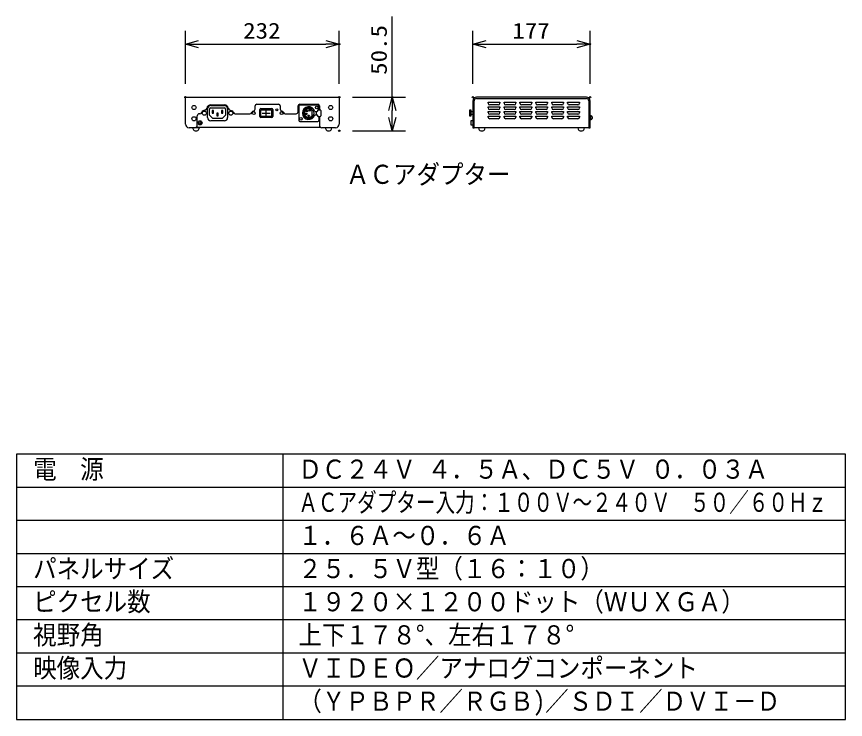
# Model space of a CAD drawing. Units: millimetres, scale not verified. Extents: x -62 to 63, y -116 to 117.
# Drawn here: x -62.5 to 62.5, y -116.5 to -10.5 of the extents above; entities that cross this region are included whole.
import ezdxf
from ezdxf.enums import TextEntityAlignment as Align

# ---------------------------------------------------------------- set-up
doc = ezdxf.new("R2010")
doc.units = ezdxf.units.MM
doc.header["$LTSCALE"] = 0.392256
doc.header["$PDMODE"] = 32
doc.header["$PDSIZE"] = 0.196
doc.linetypes.add('DASHED2', pattern=[3, 2, -1])
doc.linetypes.add('LONG_CHAIN', pattern=[21, 18, -1, 1, -1])
for name, color, linetype in [('0-0_MOJI1', 2, 'Continuous'), ('0-2_GAIKEI', 1, 'Continuous'), ('0-3_WAKU', 3, 'Continuous')]:
    doc.layers.add(name, color=color, linetype=linetype)
doc.styles.add('ＭＳ ゴシック', font='')
doc.styles.get('ＭＳ ゴシック').set_extended_font_data('MS Gothic')

# ---------------------------------------------------------------- blocks, each defined once
blk = doc.blocks.new('_OPEN30')
at = {"layer": '0-3_WAKU', "color": 7}
blk.add_line((0, 0), (-1, 0), dxfattribs=at)
blk.add_lwpolyline([(-1, 0.2679), (0, 0), (-1, -0.2679)], dxfattribs=at)

msp = doc.modelspace()

# ---------------------------------------------------------------- linework, layer by layer
at = {"layer": '0-2_GAIKEI', "color": 3}
for p, q in [((-5.8339, -22.6404), (-5.8339, -10.4737)), ((-37.0404, -20.6404), (-37.0404, -12.6404)), ((-13.8404, -20.6404), (-13.8404, -12.6404)), ((6.3045, -20.6404), (6.3045, -12.6404)), ((24.0045, -20.6404), (24.0045, -12.6404)), ((-35.0404, -14.6404), (-15.8404, -14.6404)), ((8.3045, -14.6404), (22.0045, -14.6404)), ((-11.8339, -22.6404), (-3.8339, -22.6404)), ((-5.8339, -25.6904), (-5.8339, -24.6404)), ((-11.8339, -27.6904), (-3.8339, -27.6904))]:
    msp.add_line(p, q, dxfattribs=at)
at = {"layer": '0-2_GAIKEI', "color": 7}
for p, q in [((-37.0404, -22.6404), (-13.8404, -22.6404)), ((-37.0404, -26.6904), (-37.0404, -22.6404)), ((-13.8404, -22.6404), (-13.8404, -26.6904)), ((6.3045, -23.1904), (6.3045, -27.2404)), ((23.4545, -22.6404), (6.8545, -22.6404)), ((24.0045, -27.2404), (24.0045, -23.1904)), ((-35.6404, -27.2404), (-36.4904, -27.2404)), ((-35.9504, -27.2404), (-35.8815, -27.4806)), ((-34.8804, -27.2404), (-35.6404, -27.2404)), ((-16.6341, -27.1904), (-35.4509, -27.1904)), ((-34.9993, -27.4806), (-34.9304, -27.2404)), ((-34.8804, -27.2404), (-34.8804, -27.1904)), ((-14.3904, -27.2404), (-16.4404, -27.2404)), ((-15.9507, -27.2404), (-15.8818, -27.4806)), ((-14.9996, -27.4806), (-14.9307, -27.2404)), ((6.3045, -27.2404), (6.5045, -27.2404)), ((6.5095, -27.1904), (23.8045, -27.1904)), ((7.1495, -27.2404), (7.2184, -27.4806)), ((8.1006, -27.4806), (8.1695, -27.2404)), ((22.1395, -27.2404), (22.2083, -27.4806)), ((23.0906, -27.4806), (23.1595, -27.2404)), ((23.8045, -27.2404), (24.0045, -27.2404))]:
    msp.add_line(p, q, dxfattribs=at)
at = {"layer": '0-2_GAIKEI'}
for p, q in [((-26.2904, -23.6904), (-22.9904, -23.6904)), ((-19.7904, -23.6904), (-17.0904, -23.6904)), ((6.5045, -27.2404), (6.5045, -23.1904)), ((6.8545, -22.8404), (23.4545, -22.8404)), ((8.6145, -23.5453), (8.6145, -23.3904)), ((8.6145, -23.3904), (10.4044, -23.3904)), ((10.4044, -23.3904), (10.4044, -23.5453)), ((11.0145, -23.5453), (11.0145, -23.3904)), ((13.4145, -23.5453), (13.4145, -23.3904)), ((13.4145, -23.3904), (15.2044, -23.3904)), ((15.2044, -23.3904), (15.2044, -23.5453)), ((15.8045, -23.5453), (15.8045, -23.3904)), ((18.2045, -23.5453), (18.2045, -23.3904)), ((18.2045, -23.3904), (19.9944, -23.3904)), ((19.9944, -23.3904), (19.9944, -23.5453)), ((20.6045, -23.5453), (20.6045, -23.3904)), ((23.8045, -23.1904), (23.8045, -27.2404)), ((-33.9855, -24.5203), (-34.3455, -24.6717)), ((-33.7154, -25.6804), (-33.7154, -24.4004)), ((-33.3904, -25.3404), (-33.3904, -24.4404)), ((-33.2154, -23.9004), (-31.1654, -23.9004)), ((-33.2096, -23.8004), (-31.1712, -23.8004)), ((-33.1904, -24.2404), (-31.1904, -24.2404)), ((-31.3904, -24.6404), (-31.5904, -24.6404)), ((-31.5904, -24.6404), (-31.5904, -25.0404)), ((-31.3904, -25.0404), (-31.3904, -24.6404)), ((-30.9904, -24.4404), (-30.9904, -25.3404)), ((-30.6654, -24.4004), (-30.6654, -25.6804)), ((-30.3954, -24.5203), (-30.0354, -24.6717)), ((-26.5404, -24.4488), (-26.5404, -23.9404)), ((-25.8154, -25.5654), (-25.8154, -24.5154)), ((-25.6654, -24.3654), (-24.0154, -24.3654)), ((-25.6404, -25.5404), (-25.6404, -24.5404)), ((-25.6204, -24.5204), (-24.0604, -24.5204)), ((-24.0404, -24.5404), (-24.0404, -25.5404)), ((-23.8654, -24.5154), (-23.8654, -25.5654)), ((-22.7404, -23.9404), (-22.7404, -24.4488)), ((-20.0404, -24.8404), (-20.0404, -23.9404)), ((-19.9404, -23.9404), (-19.9404, -26.1404)), ((-19.7904, -23.7904), (-17.0904, -23.7904)), ((-17.9904, -24.5714), (-17.9904, -25.5095)), ((-17.5135, -24.7904), (-17.1904, -24.7904)), ((-17.3397, -24.7904), (-17.3397, -25.2904)), ((-17.1404, -24.6404), (-17.1404, -24.7404)), ((-17.0404, -24.5404), (-16.6904, -24.5404)), ((-16.9404, -23.9404), (-16.9404, -24.5404)), ((-16.8404, -23.9404), (-16.8404, -24.5404)), ((-16.5904, -24.6404), (-16.5904, -25.4404)), ((5.8721, -24.5654), (6.0034, -24.5654)), ((5.9518, -24.5654), (5.9518, -25.5154)), ((6.0034, -24.5654), (6.0034, -25.5154)), ((6.0043, -24.8154), (6.3045, -24.8154)), ((8.6145, -24.2453), (8.6145, -24.0904)), ((8.6145, -24.9454), (8.6145, -24.7904)), ((8.6145, -24.7904), (10.4044, -24.7904)), ((10.1544, -23.7953), (8.8645, -23.7953)), ((10.1544, -24.4953), (8.8645, -24.4953)), ((10.4044, -24.7904), (10.4044, -24.9454)), ((11.0145, -24.2453), (11.0145, -24.0904)), ((11.0145, -24.0904), (12.8044, -24.0904)), ((11.0145, -24.9454), (11.0145, -24.7904)), ((12.5544, -23.7953), (11.2645, -23.7953)), ((12.5544, -24.4953), (11.2645, -24.4953)), ((12.8044, -24.0904), (12.8044, -24.2453)), ((13.4145, -24.2453), (13.4145, -24.0904)), ((13.4145, -24.9454), (13.4145, -24.7904)), ((13.4145, -24.7904), (15.2044, -24.7904)), ((14.9544, -23.7953), (13.6645, -23.7953)), ((14.9544, -24.4953), (13.6645, -24.4953)), ((15.2044, -24.7904), (15.2044, -24.9454)), ((15.8045, -24.2453), (15.8045, -24.0904)), ((15.8045, -24.0904), (17.5944, -24.0904)), ((15.8045, -24.9454), (15.8045, -24.7904)), ((17.3444, -23.7953), (16.0545, -23.7953)), ((17.3444, -24.4953), (16.0545, -24.4953)), ((17.5944, -24.0904), (17.5944, -24.2453)), ((18.2045, -24.2453), (18.2045, -24.0904)), ((18.2045, -24.9454), (18.2045, -24.7904)), ((18.2045, -24.7904), (19.9944, -24.7904)), ((19.7444, -23.7953), (18.4545, -23.7953)), ((19.7444, -24.4953), (18.4545, -24.4953)), ((19.9944, -24.7904), (19.9944, -24.9454)), ((20.6045, -24.2453), (20.6045, -24.0904)), ((20.6045, -24.0904), (22.3944, -24.0904)), ((20.6045, -24.9454), (20.6045, -24.7904)), ((22.1444, -23.7953), (20.8545, -23.7953)), ((22.1444, -24.4953), (20.8545, -24.4953)), ((22.3944, -24.0904), (22.3944, -24.2453)), ((-35.2404, -26.8404), (-35.2404, -25.4404)), ((-34.8612, -25.1404), (-34.9404, -25.1404)), ((-32.8904, -25.8404), (-33.3904, -25.3404)), ((-31.1654, -26.1804), (-33.2154, -26.1804)), ((-31.4904, -25.8404), (-32.8904, -25.8404)), ((-32.2904, -25.0404), (-32.2904, -25.4404)), ((-32.0904, -25.0404), (-32.2904, -25.0404)), ((-32.2904, -25.4404), (-32.0904, -25.4404)), ((-32.0904, -25.4404), (-32.0904, -25.0404)), ((-31.5904, -25.0404), (-31.3904, -25.0404)), ((-30.9904, -25.3404), (-31.4904, -25.8404)), ((-29.5196, -25.1404), (-27.3061, -25.1404)), ((-24.0154, -25.7154), (-25.6654, -25.7154)), ((-24.0604, -25.5604), (-25.6204, -25.5604)), ((-21.9747, -25.1404), (-20.3404, -25.1404)), ((-17.5135, -25.2904), (-17.1904, -25.2904)), ((-17.1404, -25.3404), (-17.1404, -25.4404)), ((-17.0404, -25.5404), (-16.6904, -25.5404)), ((-16.9404, -25.5404), (-16.9404, -26.1404)), ((-16.8404, -25.5404), (-16.8404, -26.8404)), ((6.3045, -25.2654), (6.0043, -25.2654)), ((8.6145, -25.6454), (8.6145, -25.4904)), ((10.1544, -25.1954), (8.8645, -25.1954)), ((10.1544, -25.8954), (8.8645, -25.8954)), ((11.0145, -25.6454), (11.0145, -25.4904)), ((11.0145, -25.4904), (12.8044, -25.4904)), ((12.5544, -25.1954), (11.2645, -25.1954)), ((12.5544, -25.8954), (11.2645, -25.8954)), ((12.8044, -25.4904), (12.8044, -25.6454)), ((13.4145, -25.6454), (13.4145, -25.4904)), ((14.9544, -25.1954), (13.6645, -25.1954)), ((14.9544, -25.8954), (13.6645, -25.8954)), ((15.8045, -25.6454), (15.8045, -25.4904)), ((15.8045, -25.4904), (17.5944, -25.4904)), ((17.3444, -25.1954), (16.0545, -25.1954)), ((17.3444, -25.8954), (16.0545, -25.8954)), ((17.5944, -25.4904), (17.5944, -25.6454)), ((18.2045, -25.6454), (18.2045, -25.4904)), ((19.7444, -25.1954), (18.4545, -25.1954)), ((19.7444, -25.8954), (18.4545, -25.8954)), ((20.6045, -25.6454), (20.6045, -25.4904)), ((20.6045, -25.4904), (22.3944, -25.4904)), ((22.1444, -25.1954), (20.8545, -25.1954)), ((22.1444, -25.8954), (20.8545, -25.8954)), ((22.3944, -25.4904), (22.3944, -25.6454)), ((24.0495, -25.4154), (24.0045, -25.4154)), ((24.0045, -26.0454), (24.0495, -26.0454)), ((24.0495, -26.0454), (24.0495, -25.4154)), ((24.1195, -25.4554), (24.0495, -25.4554)), ((24.0495, -26.0054), (24.1195, -26.0054)), ((24.1195, -26.0054), (24.1195, -25.4554)), ((24.1695, -25.4679), (24.1195, -25.4679)), ((24.1195, -25.9929), (24.1695, -25.9929)), ((24.3195, -25.6179), (24.3195, -25.8429)), ((-19.7904, -26.2904), (-17.0904, -26.2904)), ((6.0045, -26.8194), (6.3045, -26.8194)), ((7.0995, -27.2404), (7.0995, -27.1904)), ((22.0895, -27.2404), (7.0995, -27.2404)), ((23.2095, -27.2404), (22.0895, -27.2404)), ((23.2095, -27.2404), (23.2095, -27.1904))]:
    msp.add_line(p, q, dxfattribs=at)
at = {"layer": '0-2_GAIKEI', "linetype": 'LONG_CHAIN'}
for p, q in [((-24.8404, -25.6404), (-24.8404, -24.4404)), ((-25.4404, -25.0404), (-24.2404, -25.0404))]:
    msp.add_line(p, q, dxfattribs=at)
at = {"layer": '0-2_GAIKEI'}
for points in [[(11.0145, -23.3904), (12.8044, -23.3904), (12.8044, -23.5453)], [(15.8045, -23.3904), (17.5944, -23.3904), (17.5944, -23.5453)], [(20.6045, -23.3904), (22.3944, -23.3904), (22.3944, -23.5453)], [(6.0034, -25.5154), (5.8721, -25.5154), (5.8721, -24.5654)], [(8.6145, -24.0904), (10.4044, -24.0904), (10.4044, -24.2453)], [(11.0145, -24.7904), (12.8044, -24.7904), (12.8044, -24.9454)], [(13.4145, -24.0904), (15.2044, -24.0904), (15.2044, -24.2453)], [(15.8045, -24.7904), (17.5944, -24.7904), (17.5944, -24.9454)], [(18.2045, -24.0904), (19.9944, -24.0904), (19.9944, -24.2453)], [(20.6045, -24.7904), (22.3944, -24.7904), (22.3944, -24.9454)], [(6.3045, -26.2014), (6.0045, -26.2014), (6.0045, -26.8194)], [(8.6145, -25.4904), (10.4044, -25.4904), (10.4044, -25.6454)], [(13.4145, -25.4904), (15.2044, -25.4904), (15.2044, -25.6454)], [(18.2045, -25.4904), (19.9944, -25.4904), (19.9944, -25.6454)]]:
    msp.add_lwpolyline(points, dxfattribs=at)
msp.add_lwpolyline([(-32.9904, -24.6404), (-32.9904, -25.0404), (-32.7904, -25.0404), (-32.7904, -24.6404)], close=True, dxfattribs=at)
for centre, radius in [((-35.7404, -24.1904), 0.3131), ((-34.1904, -25.0404), 0.3131), ((-30.1904, -25.0404), 0.3131), ((-26.7404, -25.0404), 0.2231), ((-23.2404, -24.5404), 0.1501), ((-22.5404, -25.0404), 0.2231), ((-18.6854, -24.7244), 0.12), ((-18.2954, -24.6273), 0.12), ((-17.2404, -24.1904), 0.2), ((-15.1404, -24.1904), 0.3131), ((-35.7404, -25.8904), 0.3131), ((-34.8404, -26.5104), 0.309), ((-19.6404, -25.8904), 0.2), ((-18.7914, -25.1604), 0.12), ((-18.4404, -25.4464), 0.12), ((-15.1404, -25.8904), 0.3131), ((-34.8404, -26.5104), 0.15)]:
    msp.add_circle(centre, radius, dxfattribs=at)
at = {"layer": '0-2_GAIKEI', "linetype": 'DASHED2'}
for centre in [(-18.6854, -24.7244), (-18.2954, -24.6273), (-18.7914, -25.1604), (-18.4404, -25.4464)]:
    msp.add_circle(centre, 0.045, dxfattribs=at)
at = {"layer": '0-2_GAIKEI'}
for centre, radius, start, end in [((-26.2904, -23.9404), 0.25, 90, 180), ((-22.9904, -23.9404), 0.25, 0, 90), ((-19.7904, -23.9404), 0.25, 90, 180), ((-17.0904, -23.9404), 0.25, 0, 90), ((6.8545, -23.1904), 0.35, 90, 180), ((8.8645, -23.5453), 0.25, 180, 270), ((10.1544, -23.5453), 0.25, 270, 0), ((11.2645, -23.5453), 0.25, 180, 270), ((12.5544, -23.5453), 0.25, 270, 0), ((13.6645, -23.5453), 0.25, 180, 270), ((14.9544, -23.5453), 0.25, 270, 0), ((16.0545, -23.5453), 0.25, 180, 270), ((17.3444, -23.5453), 0.25, 270, 0), ((18.4545, -23.5453), 0.25, 180, 270), ((19.7444, -23.5453), 0.25, 270, 0), ((20.8545, -23.5453), 0.25, 180, 270), ((22.1444, -23.5453), 0.25, 270, 0), ((23.4545, -23.1904), 0.35, 0, 90), ((-34.8612, -24.8404), 0.3, 270, 343.39932), ((-34.1904, -25.0404), 0.4, 112.80136, 163.39932), ((-34.1017, -24.2438), 0.3, 292.80136, 349.97729), ((-33.2154, -24.4004), 0.6, 90, 169.97729), ((-33.2154, -24.4004), 0.5, 90, 180), ((-33.1904, -24.4404), 0.2, 90, 180), ((-31.1904, -24.4404), 0.2, 0, 90), ((-31.1654, -24.4004), 0.6, 10.02271, 90), ((-31.1654, -24.4004), 0.5, 0, 90), ((-30.2791, -24.2438), 0.3, 190.02271, 247.19864), ((-30.1904, -25.0404), 0.4, 16.60068, 67.19864), ((-29.5196, -24.8404), 0.3, 196.60068, 270), ((-27.3061, -24.8404), 0.3, 270, 340.5299), ((-26.7404, -25.0404), 0.3, 99.59274, 160.5299), ((-26.8404, -24.4488), 0.3, 279.59274, 0), ((-25.6654, -24.5154), 0.15, 90, 180), ((-24.0154, -24.5154), 0.15, 0, 90), ((-22.4404, -24.4488), 0.3, 180, 260.40558), ((-22.5404, -25.0404), 0.3, 19.4701, 80.40558), ((-21.9747, -24.8404), 0.3, 199.4701, 270), ((-20.3404, -24.8404), 0.3, 270, 0), ((-19.7904, -23.9404), 0.15, 90, 180), ((-18.4404, -25.0404), 0.96, 15.09479, 344.90521), ((-18.4404, -25.0404), 0.8, 52.16664, 18.20996), ((-18.4404, -25.0404), 0.65, 46.18694, 313.81306), ((-17.8747, -24.4747), 0.1, 311.41668, 138.58332), ((-18.4404, -25.0404), 0.8, 18.20996, 37.83336), ((-17.1904, -24.7404), 0.05, 270, 0), ((-17.0404, -24.6404), 0.1, 90, 180), ((-17.0904, -23.9404), 0.15, 0, 90), ((-16.6904, -24.6404), 0.1, 0, 90), ((8.8645, -24.2453), 0.25, 180, 270), ((8.8645, -24.9454), 0.25, 180, 270), ((10.1544, -24.2453), 0.25, 270, 0), ((10.1544, -24.9454), 0.25, 270, 0), ((11.2645, -24.2453), 0.25, 180, 270), ((11.2645, -24.9454), 0.25, 180, 270), ((12.5544, -24.2453), 0.25, 270, 0), ((12.5544, -24.9454), 0.25, 270, 0), ((13.6645, -24.2453), 0.25, 180, 270), ((13.6645, -24.9454), 0.25, 180, 270), ((14.9544, -24.2453), 0.25, 270, 0), ((14.9544, -24.9454), 0.25, 270, 0), ((16.0545, -24.2453), 0.25, 180, 270), ((16.0545, -24.9454), 0.25, 180, 270), ((17.3444, -24.2453), 0.25, 270, 0), ((17.3444, -24.9454), 0.25, 270, 0), ((18.4545, -24.2453), 0.25, 180, 270), ((18.4545, -24.9454), 0.25, 180, 270), ((19.7444, -24.2453), 0.25, 270, 0), ((19.7444, -24.9454), 0.25, 270, 0), ((20.8545, -24.2453), 0.25, 180, 270), ((20.8545, -24.9454), 0.25, 180, 270), ((22.1444, -24.2453), 0.25, 270, 0), ((22.1444, -24.9454), 0.25, 270, 0), ((-34.9404, -25.4404), 0.3, 90, 180), ((-33.2154, -25.6804), 0.5, 180, 270), ((-31.1654, -25.6804), 0.5, 270, 0), ((-25.6654, -25.5654), 0.15, 180, 270), ((-24.0154, -25.5654), 0.15, 270, 0), ((-19.7904, -26.1404), 0.15, 180, 270), ((-17.1904, -25.3404), 0.05, 0, 90), ((-17.0404, -25.4404), 0.1, 180, 270), ((-17.0904, -26.1404), 0.15, 270, 0), ((-16.6904, -25.4404), 0.1, 270, 0), ((8.8645, -25.6454), 0.25, 180, 270), ((10.1544, -25.6454), 0.25, 270, 0), ((11.2645, -25.6454), 0.25, 180, 270), ((12.5544, -25.6454), 0.25, 270, 0), ((13.6645, -25.6454), 0.25, 180, 270), ((14.9544, -25.6454), 0.25, 270, 0), ((16.0545, -25.6454), 0.25, 180, 270), ((17.3444, -25.6454), 0.25, 270, 0), ((18.4545, -25.6454), 0.25, 180, 270), ((19.7444, -25.6454), 0.25, 270, 0), ((20.8545, -25.6454), 0.25, 180, 270), ((22.1444, -25.6454), 0.25, 270, 0), ((24.1695, -25.6179), 0.15, 0, 90), ((24.1695, -25.8429), 0.15, 270, 0), ((-35.6404, -26.8404), 0.4, 270, 0), ((-16.4404, -26.8404), 0.4, 180, 270)]:
    msp.add_arc(centre, radius, start, end, dxfattribs=at)
at = {"layer": '0-2_GAIKEI', "color": 7}
for centre, radius, start, end in [((6.8545, -23.1904), 0.55, 90, 180), ((23.4545, -23.1904), 0.55, 0, 90), ((-36.4904, -26.6904), 0.55, 180, 270), ((-35.6412, -27.4117), 0.25, 195.99857, 248.16016), ((-35.2396, -27.4117), 0.25, 291.83983, 344.00143), ((-15.6415, -27.4117), 0.25, 195.99857, 248.16016), ((-15.2399, -27.4117), 0.25, 291.83983, 344.00143), ((-14.3904, -26.6904), 0.55, 270, 0), ((7.4587, -27.4117), 0.25, 195.99857, 248.16016), ((7.8603, -27.4117), 0.25, 291.83983, 344.00143), ((22.4487, -27.4117), 0.25, 195.99857, 248.16016), ((22.8503, -27.4117), 0.25, 291.83983, 344.00143), ((-35.4404, -26.9106), 0.7898, 248.16016, 291.83983), ((-15.4407, -26.9106), 0.7898, 248.16016, 291.83983), ((7.6595, -26.9106), 0.7898, 248.16016, 291.83983), ((22.6495, -26.9106), 0.7898, 248.16016, 291.83983)]:
    msp.add_arc(centre, radius, start, end, dxfattribs=at)
at = {"layer": '0-3_WAKU', "color": 4}
for p, q in [((-62.5, -76.5), (-62.5, -116.5)), ((62.5, -76.5), (-62.5, -76.5)), ((-22.2944, -116.5), (-22.2944, -76.5)), ((62.5, -116.5), (62.5, -76.5)), ((-62.5, -116.5), (62.5, -116.5))]:
    msp.add_line(p, q, dxfattribs=at)
at = {"layer": '0-3_WAKU', "color": 1}
for p, q in [((62.5, -81.5), (-62.5, -81.5)), ((62.5, -86.5), (-62.5, -86.5)), ((62.5, -91.5), (-62.5, -91.5)), ((62.5, -96.5), (-62.5, -96.5)), ((62.5, -101.5), (-62.5, -101.5)), ((62.5, -106.5), (-62.5, -106.5)), ((62.5, -111.5), (-62.5, -111.5))]:
    msp.add_line(p, q, dxfattribs=at)
at = {"layer": '0-3_WAKU', "color": 7}
for p in [(-13.8404, -14.6404), (24.0045, -14.6404), (-37.0404, -22.6404), (-13.8404, -22.6404), (-13.8339, -22.6404), (-5.8339, -22.6404), (6.3045, -22.6404), (24.0045, -22.6404), (-13.8339, -27.6904)]:
    msp.add_point(p, dxfattribs=at)

# ---------------------------------------------------------------- block references
at = {"layer": '0-2_GAIKEI', "xscale": 2, "yscale": 2}
for p, rotation in [((-37.0404, -14.6404), 180), ((6.3045, -14.6404), 180), ((-5.8339, -22.6404), 90), ((-5.8339, -27.6904), 270)]:
    msp.add_blockref('_OPEN30', p, dxfattribs=dict(at, rotation=rotation))
for p in [(-13.8404, -14.6404), (24.0045, -14.6404)]:
    msp.add_blockref('_OPEN30', p, dxfattribs=at)

# ---------------------------------------------------------------- texts
at = {"layer": '0-0_MOJI1', "style": 'ＭＳ ゴシック'}
for s, width, p in [('ＡＣアダプター', 0.9, (-12.8256, -36.579)), ('電\u3000源', 0.9, (-60, -81.0551)), ('ＤＣ２４Ｖ ４．５Ａ、ＤＣ５Ｖ ０．０３Ａ', 0.9, (-20, -81.0551)), ('ＡＣアダプター入力：１００Ｖ～２４０Ｖ\u3000５０／６０Ｈｚ', 0.75, (-20, -86.0551)), ('１．６Ａ～０．６Ａ\u3000', 0.9, (-20, -91.0551)), ('パネルサイズ', 0.9, (-60, -96.0551)), ('２５．５Ｖ型（１６：１０）', 0.9, (-20, -96.0551)), ('ピクセル数', 0.9, (-60, -101.0551)), ('１９２０×１２００ドット（ＷＵＸＧＡ）', 0.9, (-20, -101.0551)), ('視野角', 0.9, (-60, -106.0551)), ('上下１７８°、左右１７８°', 0.9, (-20, -106.0551)), ('映像入力', 0.9, (-60, -111.0551)), ('ＶＩＤＥＯ／アナログコンポーネント', 0.9, (-20, -111.0551)), ('（ＹＰＢＰＲ／ＲＧＢ)／ＳＤＩ／ＤＶＩ－Ｄ', 0.9, (-20, -116.0551))]:
    msp.add_text(s, height=2.887, dxfattribs=dict(at, width=width)).set_placement(p, align=Align.BOTTOM_LEFT)
at = {"layer": '0-2_GAIKEI', "color": 3, "style": 'ＭＳ ゴシック', "width": 1.15}
for s, p in [('232', (-28.3275, -14.5308)), ('177', (12.2673, -14.5308))]:
    msp.add_text(s, height=2.404, dxfattribs=at).set_placement(p, align=Align.BOTTOM_LEFT)
msp.add_text('50.5', height=2.404, rotation=90, dxfattribs=at).set_placement((-5.9435, -19.2644), align=Align.BOTTOM_LEFT)

doc.saveas('drawing.dxf')
